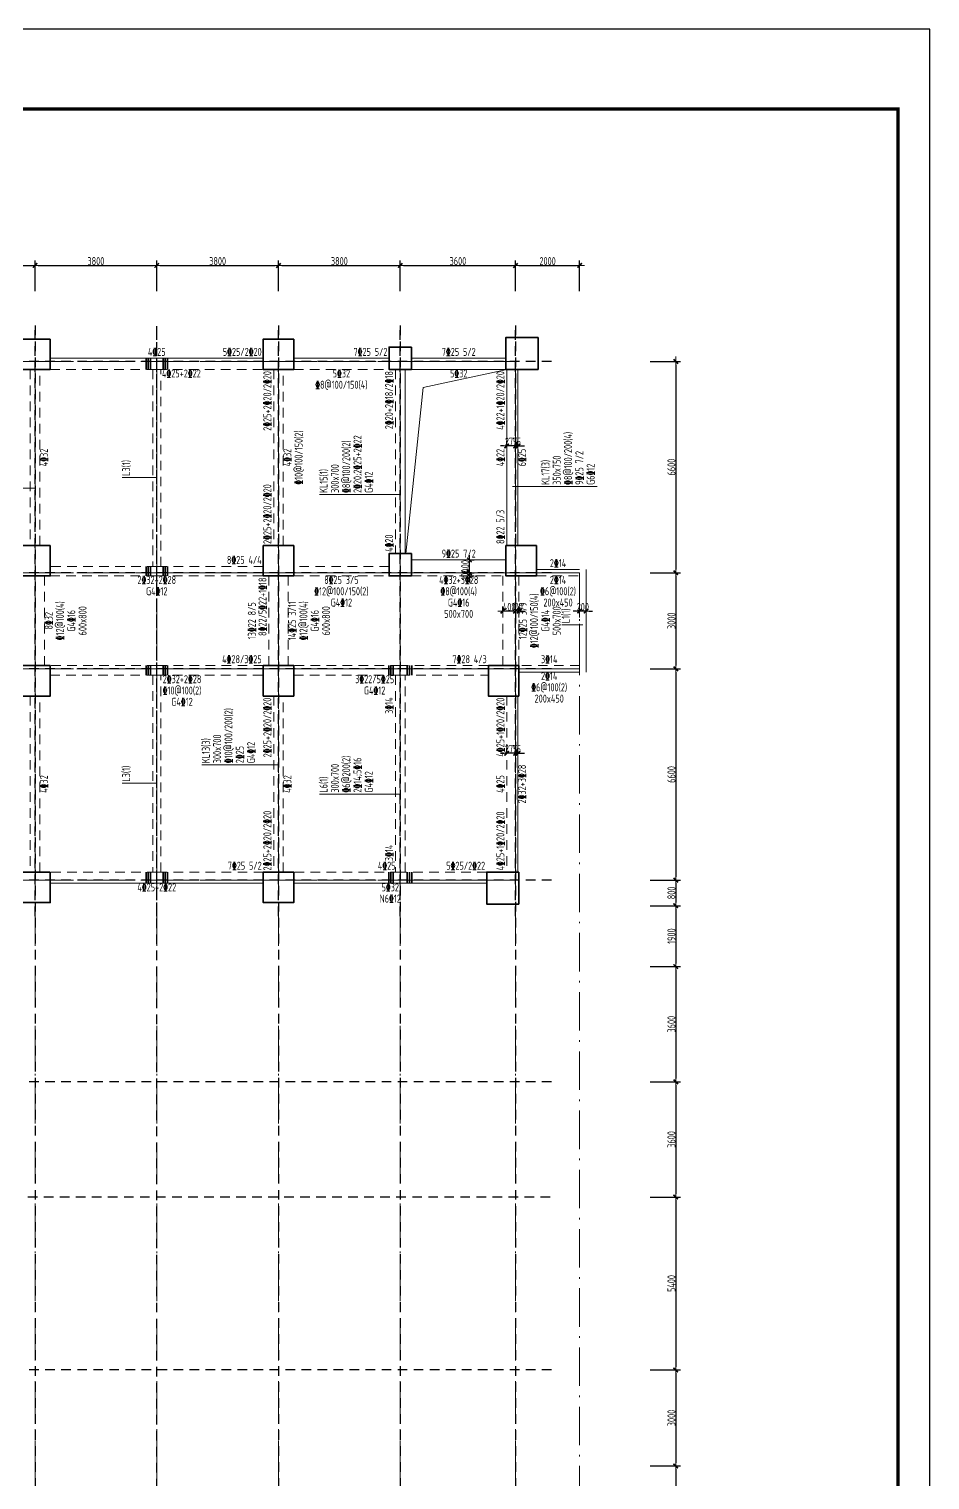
# Model space of a CAD drawing. Header units: millimetres. Extents: x 539196 to 807275, y 431843 to 1156631.
# Drawn here: x 701168 to 729290, y 975222 to 1020543 of the extents above; entities that cross this region are included whole.
import ezdxf
from ezdxf.enums import TextEntityAlignment as Align

# ---------------------------------------------------------------- set-up
doc = ezdxf.new("R2010")
doc.units = ezdxf.units.MM
doc.header["$MEASUREMENT"] = 0
for name, pattern in [('DOTE', [2.42, 2, -0.2, 0.02, -0.2]), ('点划线', [1850, 1200, -300, 50, -300]), ('虚线', [500, 300, -200])]:
    doc.linetypes.add(name, pattern=pattern)
doc.layers.add('DOTE', color=1, linetype='DOTE')
doc.layers.add('PUB_TITLE', color=4, linetype='Continuous')
for name, color, linetype, lineweight in [('尺寸标注-梁', 3, 'Continuous', 18), ('板洞边线', 253, 'Continuous', 18), ('梁原位标注', 7, 'Continuous', 18), ('梁名称编号', 2, 'Continuous', 18), ('梁标注引线', 2, 'Continuous', 18), ('梁附加箍筋', 1, 'Continuous', 35), ('梁集中标注', 2, 'Continuous', 18), ('砼柱', 2, 'Continuous', 35), ('砼梁', 4, 'Continuous', 18), ('轴线', 9, '点划线', 18), ('轴线标注', 3, 'Continuous', 18)]:
    doc.layers.add(name, color=color, linetype=linetype, lineweight=lineweight)
doc.styles.add('样式 1_yjk_yjk_yjk_yjk_yjk_yjk_yjk_yjk_yjk_yjk_yjk', font='yjkeng.shx', dxfattribs={"width": 0.7, "bigfont": 'yjkchn.shx'})
doc.dimstyles.new('盈建科结构_yjk_yjk_yjk_yjk_yjk_yjk_yjk_yjk_yjk_yjk_yjk', dxfattribs={"dimscale": 100, "dimtxt": 2.5, "dimasz": 1, "dimexe": 1.5, "dimexo": 0.625, "dimgap": 0.1, "dimtad": 1, "dimdec": 0, "dimrnd": 1, "dimzin": 0, "dimdsep": 46, "dimtxsty": '样式 1_yjk_yjk_yjk_yjk_yjk_yjk_yjk_yjk_yjk_yjk_yjk', "dimblk": '_yjkbk', "dimblk1": 'ARCHTICK', "dimblk2": 'ARCHTICK', "dimcen": 0.09, "dimadec": 0, "dimazin": 0, "dimtfac": 1, "dimtdec": 4, "dimtix": 1, "dimtmove": 2, "dimatfit": 3, "dimfxl": 0, "dimtolj": 1, "dimtzin": 0, "dimarcsym": 0})

# ---------------------------------------------------------------- blocks, each defined once
blk = doc.blocks.new('_yjkbk')
blk.add_line((-1, 0), (1.5, 0))
blk.add_lwpolyline([(-0.7, -0.7, 0.5, 0.5, 0), (0.7, 0.7, 0.5, 0.5, 0)], format="xyseb")
blk = doc.blocks.new('*D476')
at = {"layer": 'Defpoints', "color": 0}
for p in [(716355, 997920), (716355, 997919), (716430, 997919)]:
    blk.add_point(p, dxfattribs=at)
at = {"layer": '尺寸标注-梁', "color": 0, "lineweight": -2}
for p, q in [((716355, 997919), (716355, 998070)), ((716430, 997919), (716430, 998070)), ((716255, 997920), (716155, 997920)), ((716430, 997920), (716355, 997920)), ((716530, 997920), (716630, 997920))]:
    blk.add_line(p, q, dxfattribs=at)
at = {"layer": '尺寸标注-梁', "color": 0, "lineweight": -2, "xscale": 100, "yscale": 100, "zscale": 100}
blk.add_blockref('_yjkbk', (716355, 997920), dxfattribs=at)
at = {"layer": '尺寸标注-梁', "color": 0, "lineweight": -2, "xscale": 100, "yscale": 100, "zscale": 100, "rotation": 180}
blk.add_blockref('_yjkbk', (716430, 997920), dxfattribs=at)
at = {"layer": '尺寸标注-梁', "color": 0, "insert": (716393, 998055), "char_height": 250, "attachment_point": 5, "style": '样式 1_yjk_yjk_yjk_yjk_yjk_yjk_yjk_yjk_yjk_yjk_yjk'}
blk.add_mtext('\\A1;75', dxfattribs=at)
blk = doc.blocks.new('_ARCHTICK')
at = {"color": 0, "linetype": 'ByBlock', "const_width": 0.15}
blk.add_lwpolyline([(-0.5, -0.5), (0.5, 0.5)], dxfattribs=at)
blk = doc.blocks.new('*D477')
at = {"layer": 'Defpoints', "color": 0}
for p in [(716080, 997920), (716080, 997919), (716355, 997919)]:
    blk.add_point(p, dxfattribs=at)
at = {"layer": '尺寸标注-梁', "color": 0, "lineweight": -2}
for p, q in [((716080, 997919), (716080, 998070)), ((716355, 997919), (716355, 998070)), ((715980, 997920), (715880, 997920)), ((716355, 997920), (716080, 997920)), ((716455, 997920), (716555, 997920))]:
    blk.add_line(p, q, dxfattribs=at)
at = {"layer": '尺寸标注-梁', "color": 0, "lineweight": -2, "xscale": 100, "yscale": 100, "zscale": 100}
blk.add_blockref('_yjkbk', (716080, 997920), dxfattribs=at)
at = {"layer": '尺寸标注-梁', "color": 0, "lineweight": -2, "xscale": 100, "yscale": 100, "zscale": 100, "rotation": 180}
blk.add_blockref('_yjkbk', (716355, 997920), dxfattribs=at)
at = {"layer": '尺寸标注-梁', "color": 0, "insert": (716218, 998055), "char_height": 250, "attachment_point": 5, "style": '样式 1_yjk_yjk_yjk_yjk_yjk_yjk_yjk_yjk_yjk_yjk_yjk'}
blk.add_mtext('\\A1;275', dxfattribs=at)
blk = doc.blocks.new('*D478')
at = {"layer": 'Defpoints', "color": 0}
for p in [(716355, 1002360), (716355, 1002359), (716455, 1002359)]:
    blk.add_point(p, dxfattribs=at)
at = {"layer": '尺寸标注-梁', "color": 0, "lineweight": -2}
for p, q in [((716355, 1002359), (716355, 1002510)), ((716455, 1002359), (716455, 1002510)), ((716255, 1002360), (716155, 1002360)), ((716455, 1002360), (716355, 1002360)), ((716555, 1002360), (716655, 1002360))]:
    blk.add_line(p, q, dxfattribs=at)
at = {"layer": '尺寸标注-梁', "color": 0, "lineweight": -2, "xscale": 100, "yscale": 100, "zscale": 100}
blk.add_blockref('_yjkbk', (716355, 1002360), dxfattribs=at)
at = {"layer": '尺寸标注-梁', "color": 0, "lineweight": -2, "xscale": 100, "yscale": 100, "zscale": 100, "rotation": 180}
blk.add_blockref('_yjkbk', (716455, 1002360), dxfattribs=at)
at = {"layer": '尺寸标注-梁', "color": 0, "insert": (716405, 1002495), "char_height": 250, "attachment_point": 5, "style": '样式 1_yjk_yjk_yjk_yjk_yjk_yjk_yjk_yjk_yjk_yjk_yjk'}
blk.add_mtext('\\A1;100', dxfattribs=at)
blk = doc.blocks.new('*D479')
at = {"layer": 'Defpoints', "color": 0}
for p in [(715955, 1002360), (715955, 1002359), (716355, 1002359)]:
    blk.add_point(p, dxfattribs=at)
at = {"layer": '尺寸标注-梁', "color": 0, "lineweight": -2}
for p, q in [((715955, 1002359), (715955, 1002510)), ((716355, 1002359), (716355, 1002510)), ((716255, 1002360), (716055, 1002360))]:
    blk.add_line(p, q, dxfattribs=at)
at = {"layer": '尺寸标注-梁', "color": 0, "lineweight": -2, "xscale": 100, "yscale": 100, "zscale": 100, "rotation": 180}
blk.add_blockref('_yjkbk', (715955, 1002360), dxfattribs=at)
at = {"layer": '尺寸标注-梁', "color": 0, "lineweight": -2, "xscale": 100, "yscale": 100, "zscale": 100}
blk.add_blockref('_yjkbk', (716355, 1002360), dxfattribs=at)
at = {"layer": '尺寸标注-梁', "color": 0, "insert": (716155, 1002495), "char_height": 250, "attachment_point": 5, "style": '样式 1_yjk_yjk_yjk_yjk_yjk_yjk_yjk_yjk_yjk_yjk_yjk'}
blk.add_mtext('\\A1;400', dxfattribs=at)
blk = doc.blocks.new('*D480')
at = {"layer": 'Defpoints', "color": 0}
for p in [(716355, 1007520), (716355, 1007519), (716430, 1007519)]:
    blk.add_point(p, dxfattribs=at)
at = {"layer": '尺寸标注-梁', "color": 0, "lineweight": -2}
for p, q in [((716255, 1007520), (716155, 1007520)), ((716355, 1007519), (716355, 1007670)), ((716430, 1007520), (716355, 1007520)), ((716430, 1007519), (716430, 1007670)), ((716530, 1007520), (716630, 1007520))]:
    blk.add_line(p, q, dxfattribs=at)
at = {"layer": '尺寸标注-梁', "color": 0, "lineweight": -2, "xscale": 100, "yscale": 100, "zscale": 100}
blk.add_blockref('_yjkbk', (716355, 1007520), dxfattribs=at)
at = {"layer": '尺寸标注-梁', "color": 0, "lineweight": -2, "xscale": 100, "yscale": 100, "zscale": 100, "rotation": 180}
blk.add_blockref('_yjkbk', (716430, 1007520), dxfattribs=at)
at = {"layer": '尺寸标注-梁', "color": 0, "insert": (716393, 1007655), "char_height": 250, "attachment_point": 5, "style": '样式 1_yjk_yjk_yjk_yjk_yjk_yjk_yjk_yjk_yjk_yjk_yjk'}
blk.add_mtext('\\A1;75', dxfattribs=at)
blk = doc.blocks.new('*D481')
at = {"layer": 'Defpoints', "color": 0}
for p in [(716080, 1007520), (716080, 1007519), (716355, 1007519)]:
    blk.add_point(p, dxfattribs=at)
at = {"layer": '尺寸标注-梁', "color": 0, "lineweight": -2}
for p, q in [((715980, 1007520), (715880, 1007520)), ((716080, 1007519), (716080, 1007670)), ((716355, 1007520), (716080, 1007520)), ((716355, 1007519), (716355, 1007670)), ((716455, 1007520), (716555, 1007520))]:
    blk.add_line(p, q, dxfattribs=at)
at = {"layer": '尺寸标注-梁', "color": 0, "lineweight": -2, "xscale": 100, "yscale": 100, "zscale": 100}
blk.add_blockref('_yjkbk', (716080, 1007520), dxfattribs=at)
at = {"layer": '尺寸标注-梁', "color": 0, "lineweight": -2, "xscale": 100, "yscale": 100, "zscale": 100, "rotation": 180}
blk.add_blockref('_yjkbk', (716355, 1007520), dxfattribs=at)
at = {"layer": '尺寸标注-梁', "color": 0, "insert": (716218, 1007655), "char_height": 250, "attachment_point": 5, "style": '样式 1_yjk_yjk_yjk_yjk_yjk_yjk_yjk_yjk_yjk_yjk_yjk'}
blk.add_mtext('\\A1;275', dxfattribs=at)
blk = doc.blocks.new('*D482')
at = {"layer": 'Defpoints', "color": 0}
for p in [(714915, 1003559), (714915, 1003459), (714916, 1003559)]:
    blk.add_point(p, dxfattribs=at)
at = {"layer": '尺寸标注-梁', "color": 0, "lineweight": -2}
for p, q in [((714915, 1003559), (715066, 1003559)), ((714915, 1003459), (715066, 1003459)), ((714916, 1003659), (714916, 1003759)), ((714916, 1003459), (714916, 1003559)), ((714916, 1003359), (714916, 1003259))]:
    blk.add_line(p, q, dxfattribs=at)
at = {"layer": '尺寸标注-梁', "color": 0, "lineweight": -2, "xscale": 100, "yscale": 100, "zscale": 100}
for p, rotation in [((714916, 1003559), 270), ((714916, 1003459), 90)]:
    blk.add_blockref('_yjkbk', p, dxfattribs=dict(at, rotation=rotation))
at = {"layer": '尺寸标注-梁', "color": 0, "insert": (714781, 1003509), "char_height": 250, "attachment_point": 5, "rotation": 90, "style": '样式 1_yjk_yjk_yjk_yjk_yjk_yjk_yjk_yjk_yjk_yjk_yjk'}
blk.add_mtext('\\A1;100', dxfattribs=at)
blk = doc.blocks.new('*D483')
at = {"layer": 'Defpoints', "color": 0}
for p in [(714915, 1003959), (714916, 1003959), (714915, 1003559)]:
    blk.add_point(p, dxfattribs=at)
at = {"layer": '尺寸标注-梁', "color": 0, "lineweight": -2}
for p, q in [((714915, 1003959), (715066, 1003959)), ((714916, 1003659), (714916, 1003859)), ((714915, 1003559), (715066, 1003559))]:
    blk.add_line(p, q, dxfattribs=at)
at = {"layer": '尺寸标注-梁', "color": 0, "lineweight": -2, "xscale": 100, "yscale": 100, "zscale": 100}
for p, rotation in [((714916, 1003959), 90), ((714916, 1003559), 270)]:
    blk.add_blockref('_yjkbk', p, dxfattribs=dict(at, rotation=rotation))
at = {"layer": '尺寸标注-梁', "color": 0, "insert": (714781, 1003759), "char_height": 250, "attachment_point": 5, "rotation": 90, "style": '样式 1_yjk_yjk_yjk_yjk_yjk_yjk_yjk_yjk_yjk_yjk_yjk'}
blk.add_mtext('\\A1;400', dxfattribs=at)
blk = doc.blocks.new('*D493')
at = {"layer": 'Defpoints', "color": 0}
for p in [(718355, 1002360), (718355, 1002359), (718555, 1002359)]:
    blk.add_point(p, dxfattribs=at)
at = {"layer": '尺寸标注-梁', "color": 0, "lineweight": -2}
for p, q in [((718355, 1002359), (718355, 1002510)), ((718555, 1002359), (718555, 1002510)), ((718255, 1002360), (718155, 1002360)), ((718555, 1002360), (718355, 1002360)), ((718655, 1002360), (718755, 1002360))]:
    blk.add_line(p, q, dxfattribs=at)
at = {"layer": '尺寸标注-梁', "color": 0, "lineweight": -2, "xscale": 100, "yscale": 100, "zscale": 100}
blk.add_blockref('_yjkbk', (718355, 1002360), dxfattribs=at)
at = {"layer": '尺寸标注-梁', "color": 0, "lineweight": -2, "xscale": 100, "yscale": 100, "zscale": 100, "rotation": 180}
blk.add_blockref('_yjkbk', (718555, 1002360), dxfattribs=at)
at = {"layer": '尺寸标注-梁', "color": 0, "insert": (718455, 1002495), "char_height": 250, "attachment_point": 5, "style": '样式 1_yjk_yjk_yjk_yjk_yjk_yjk_yjk_yjk_yjk_yjk_yjk'}
blk.add_mtext('\\A1;200', dxfattribs=at)
blk = doc.blocks.new('*D513')
at = {"layer": 'Defpoints', "color": 0}
for p in [(701355, 1013159), (697555, 1010159), (701355, 1010159)]:
    blk.add_point(p, dxfattribs=at)
at = {"layer": '轴线标注', "color": 0, "lineweight": -2}
for p, q in [((697555, 1012359), (697555, 1013309)), ((697655, 1013159), (701255, 1013159)), ((701355, 1012359), (701355, 1013309))]:
    blk.add_line(p, q, dxfattribs=at)
at = {"layer": '轴线标注', "color": 0, "lineweight": -2, "xscale": 100, "yscale": 100, "zscale": 100, "rotation": 180}
blk.add_blockref('_yjkbk', (697555, 1013159), dxfattribs=at)
at = {"layer": '轴线标注', "color": 0, "lineweight": -2, "xscale": 100, "yscale": 100, "zscale": 100}
blk.add_blockref('_yjkbk', (701355, 1013159), dxfattribs=at)
at = {"layer": '轴线标注', "color": 0, "insert": (699455, 1013294), "char_height": 250, "attachment_point": 5, "style": '样式 1_yjk_yjk_yjk_yjk_yjk_yjk_yjk_yjk_yjk_yjk_yjk'}
blk.add_mtext('\\A1;3800', dxfattribs=at)
blk = doc.blocks.new('*D515')
at = {"layer": 'Defpoints', "color": 0}
for p in [(705155, 1013159), (701355, 1010159), (705155, 1010159)]:
    blk.add_point(p, dxfattribs=at)
at = {"layer": '轴线标注', "color": 0, "lineweight": -2}
for p, q in [((701355, 1012359), (701355, 1013309)), ((701455, 1013159), (705055, 1013159)), ((705155, 1012359), (705155, 1013309))]:
    blk.add_line(p, q, dxfattribs=at)
at = {"layer": '轴线标注', "color": 0, "lineweight": -2, "xscale": 100, "yscale": 100, "zscale": 100, "rotation": 180}
blk.add_blockref('_yjkbk', (701355, 1013159), dxfattribs=at)
at = {"layer": '轴线标注', "color": 0, "lineweight": -2, "xscale": 100, "yscale": 100, "zscale": 100}
blk.add_blockref('_yjkbk', (705155, 1013159), dxfattribs=at)
at = {"layer": '轴线标注', "color": 0, "insert": (703255, 1013294), "char_height": 250, "attachment_point": 5, "style": '样式 1_yjk_yjk_yjk_yjk_yjk_yjk_yjk_yjk_yjk_yjk_yjk'}
blk.add_mtext('\\A1;3800', dxfattribs=at)
blk = doc.blocks.new('*D517')
at = {"layer": 'Defpoints', "color": 0}
for p in [(708955, 1013159), (705155, 1010159), (708955, 1010159)]:
    blk.add_point(p, dxfattribs=at)
at = {"layer": '轴线标注', "color": 0, "lineweight": -2}
for p, q in [((705155, 1012359), (705155, 1013309)), ((705255, 1013159), (708855, 1013159)), ((708955, 1012359), (708955, 1013309))]:
    blk.add_line(p, q, dxfattribs=at)
at = {"layer": '轴线标注', "color": 0, "lineweight": -2, "xscale": 100, "yscale": 100, "zscale": 100, "rotation": 180}
blk.add_blockref('_yjkbk', (705155, 1013159), dxfattribs=at)
at = {"layer": '轴线标注', "color": 0, "lineweight": -2, "xscale": 100, "yscale": 100, "zscale": 100}
blk.add_blockref('_yjkbk', (708955, 1013159), dxfattribs=at)
at = {"layer": '轴线标注', "color": 0, "insert": (707055, 1013294), "char_height": 250, "attachment_point": 5, "style": '样式 1_yjk_yjk_yjk_yjk_yjk_yjk_yjk_yjk_yjk_yjk_yjk'}
blk.add_mtext('\\A1;3800', dxfattribs=at)
blk = doc.blocks.new('*D519')
at = {"layer": 'Defpoints', "color": 0}
for p in [(712755, 1013159), (708955, 1010159), (712755, 1010159)]:
    blk.add_point(p, dxfattribs=at)
at = {"layer": '轴线标注', "color": 0, "lineweight": -2}
for p, q in [((708955, 1012359), (708955, 1013309)), ((709055, 1013159), (712655, 1013159)), ((712755, 1012359), (712755, 1013309))]:
    blk.add_line(p, q, dxfattribs=at)
at = {"layer": '轴线标注', "color": 0, "lineweight": -2, "xscale": 100, "yscale": 100, "zscale": 100, "rotation": 180}
blk.add_blockref('_yjkbk', (708955, 1013159), dxfattribs=at)
at = {"layer": '轴线标注', "color": 0, "lineweight": -2, "xscale": 100, "yscale": 100, "zscale": 100}
blk.add_blockref('_yjkbk', (712755, 1013159), dxfattribs=at)
at = {"layer": '轴线标注', "color": 0, "insert": (710855, 1013294), "char_height": 250, "attachment_point": 5, "style": '样式 1_yjk_yjk_yjk_yjk_yjk_yjk_yjk_yjk_yjk_yjk_yjk'}
blk.add_mtext('\\A1;3800', dxfattribs=at)
blk = doc.blocks.new('*D521')
at = {"layer": 'Defpoints', "color": 0}
for p in [(716355, 1013159), (712755, 1010159), (716355, 1010159)]:
    blk.add_point(p, dxfattribs=at)
at = {"layer": '轴线标注', "color": 0, "lineweight": -2}
for p, q in [((712755, 1012359), (712755, 1013309)), ((712855, 1013159), (716255, 1013159)), ((716355, 1012359), (716355, 1013309))]:
    blk.add_line(p, q, dxfattribs=at)
at = {"layer": '轴线标注', "color": 0, "lineweight": -2, "xscale": 100, "yscale": 100, "zscale": 100, "rotation": 180}
blk.add_blockref('_yjkbk', (712755, 1013159), dxfattribs=at)
at = {"layer": '轴线标注', "color": 0, "lineweight": -2, "xscale": 100, "yscale": 100, "zscale": 100}
blk.add_blockref('_yjkbk', (716355, 1013159), dxfattribs=at)
at = {"layer": '轴线标注', "color": 0, "insert": (714555, 1013294), "char_height": 250, "attachment_point": 5, "style": '样式 1_yjk_yjk_yjk_yjk_yjk_yjk_yjk_yjk_yjk_yjk_yjk'}
blk.add_mtext('\\A1;3600', dxfattribs=at)
blk = doc.blocks.new('*D523')
at = {"layer": 'Defpoints', "color": 0}
for p in [(718355, 1013159), (716355, 1010159), (718355, 1010159)]:
    blk.add_point(p, dxfattribs=at)
at = {"layer": '轴线标注', "color": 0, "lineweight": -2}
for p, q in [((716355, 1012359), (716355, 1013309)), ((716455, 1013159), (718255, 1013159)), ((718355, 1012359), (718355, 1013309))]:
    blk.add_line(p, q, dxfattribs=at)
at = {"layer": '轴线标注', "color": 0, "lineweight": -2, "xscale": 100, "yscale": 100, "zscale": 100, "rotation": 180}
blk.add_blockref('_yjkbk', (716355, 1013159), dxfattribs=at)
at = {"layer": '轴线标注', "color": 0, "lineweight": -2, "xscale": 100, "yscale": 100, "zscale": 100}
blk.add_blockref('_yjkbk', (718355, 1013159), dxfattribs=at)
at = {"layer": '轴线标注', "color": 0, "insert": (717355, 1013294), "char_height": 250, "attachment_point": 5, "style": '样式 1_yjk_yjk_yjk_yjk_yjk_yjk_yjk_yjk_yjk_yjk_yjk'}
blk.add_mtext('\\A1;2000', dxfattribs=at)
blk = doc.blocks.new('*D525')
at = {"layer": 'Defpoints', "color": 0}
for p in [(718355, 1010159), (718355, 1003559), (721355, 1003559)]:
    blk.add_point(p, dxfattribs=at)
at = {"layer": '轴线标注', "color": 0, "lineweight": -2}
for p, q in [((720555, 1010159), (721505, 1010159)), ((721355, 1010059), (721355, 1003659)), ((720555, 1003559), (721505, 1003559))]:
    blk.add_line(p, q, dxfattribs=at)
at = {"layer": '轴线标注', "color": 0, "lineweight": -2, "xscale": 100, "yscale": 100, "zscale": 100}
for p, rotation in [((721355, 1010159), 90), ((721355, 1003559), 270)]:
    blk.add_blockref('_yjkbk', p, dxfattribs=dict(at, rotation=rotation))
at = {"layer": '轴线标注', "color": 0, "insert": (721220, 1006859), "char_height": 250, "attachment_point": 5, "rotation": 90, "style": '样式 1_yjk_yjk_yjk_yjk_yjk_yjk_yjk_yjk_yjk_yjk_yjk'}
blk.add_mtext('\\A1;6600', dxfattribs=at)
blk = doc.blocks.new('*D527')
at = {"layer": 'Defpoints', "color": 0}
for p in [(718355, 1003559), (718355, 1000559), (721355, 1000559)]:
    blk.add_point(p, dxfattribs=at)
at = {"layer": '轴线标注', "color": 0, "lineweight": -2}
for p, q in [((720555, 1003559), (721505, 1003559)), ((721355, 1003459), (721355, 1000659)), ((720555, 1000559), (721505, 1000559))]:
    blk.add_line(p, q, dxfattribs=at)
at = {"layer": '轴线标注', "color": 0, "lineweight": -2, "xscale": 100, "yscale": 100, "zscale": 100}
for p, rotation in [((721355, 1003559), 90), ((721355, 1000559), 270)]:
    blk.add_blockref('_yjkbk', p, dxfattribs=dict(at, rotation=rotation))
at = {"layer": '轴线标注', "color": 0, "insert": (721220, 1002059), "char_height": 250, "attachment_point": 5, "rotation": 90, "style": '样式 1_yjk_yjk_yjk_yjk_yjk_yjk_yjk_yjk_yjk_yjk_yjk'}
blk.add_mtext('\\A1;3000', dxfattribs=at)
blk = doc.blocks.new('*D529')
at = {"layer": 'Defpoints', "color": 0}
for p in [(718355, 1000559), (718355, 993959), (721355, 993959)]:
    blk.add_point(p, dxfattribs=at)
at = {"layer": '轴线标注', "color": 0, "lineweight": -2}
for p, q in [((720555, 1000559), (721505, 1000559)), ((721355, 1000459), (721355, 994059)), ((720555, 993959), (721505, 993959))]:
    blk.add_line(p, q, dxfattribs=at)
at = {"layer": '轴线标注', "color": 0, "lineweight": -2, "xscale": 100, "yscale": 100, "zscale": 100}
for p, rotation in [((721355, 1000559), 90), ((721355, 993959), 270)]:
    blk.add_blockref('_yjkbk', p, dxfattribs=dict(at, rotation=rotation))
at = {"layer": '轴线标注', "color": 0, "insert": (721220, 997259), "char_height": 250, "attachment_point": 5, "rotation": 90, "style": '样式 1_yjk_yjk_yjk_yjk_yjk_yjk_yjk_yjk_yjk_yjk_yjk'}
blk.add_mtext('\\A1;6600', dxfattribs=at)
blk = doc.blocks.new('*D531')
at = {"layer": 'Defpoints', "color": 0}
for p in [(718355, 993959), (718355, 993159), (721355, 993159)]:
    blk.add_point(p, dxfattribs=at)
at = {"layer": '轴线标注', "color": 0, "lineweight": -2}
for p, q in [((720555, 993959), (721505, 993959)), ((721355, 993859), (721355, 993259)), ((720555, 993159), (721505, 993159))]:
    blk.add_line(p, q, dxfattribs=at)
at = {"layer": '轴线标注', "color": 0, "lineweight": -2, "xscale": 100, "yscale": 100, "zscale": 100}
for p, rotation in [((721355, 993959), 90), ((721355, 993159), 270)]:
    blk.add_blockref('_yjkbk', p, dxfattribs=dict(at, rotation=rotation))
at = {"layer": '轴线标注', "color": 0, "insert": (721220, 993559), "char_height": 250, "attachment_point": 5, "rotation": 90, "style": '样式 1_yjk_yjk_yjk_yjk_yjk_yjk_yjk_yjk_yjk_yjk_yjk'}
blk.add_mtext('\\A1;800', dxfattribs=at)
blk = doc.blocks.new('*D533')
at = {"layer": 'Defpoints', "color": 0}
for p in [(718355, 993159), (718355, 991259), (721355, 991259)]:
    blk.add_point(p, dxfattribs=at)
at = {"layer": '轴线标注', "color": 0, "lineweight": -2}
for p, q in [((720555, 993159), (721505, 993159)), ((721355, 993059), (721355, 991359)), ((720555, 991259), (721505, 991259))]:
    blk.add_line(p, q, dxfattribs=at)
at = {"layer": '轴线标注', "color": 0, "lineweight": -2, "xscale": 100, "yscale": 100, "zscale": 100}
for p, rotation in [((721355, 993159), 90), ((721355, 991259), 270)]:
    blk.add_blockref('_yjkbk', p, dxfattribs=dict(at, rotation=rotation))
at = {"layer": '轴线标注', "color": 0, "insert": (721220, 992209), "char_height": 250, "attachment_point": 5, "rotation": 90, "style": '样式 1_yjk_yjk_yjk_yjk_yjk_yjk_yjk_yjk_yjk_yjk_yjk'}
blk.add_mtext('\\A1;1900', dxfattribs=at)
blk = doc.blocks.new('*D535')
at = {"layer": 'Defpoints', "color": 0}
for p in [(718355, 991259), (718355, 987659), (721355, 987659)]:
    blk.add_point(p, dxfattribs=at)
at = {"layer": '轴线标注', "color": 0, "lineweight": -2}
for p, q in [((720555, 991259), (721505, 991259)), ((721355, 991159), (721355, 987759)), ((720555, 987659), (721505, 987659))]:
    blk.add_line(p, q, dxfattribs=at)
at = {"layer": '轴线标注', "color": 0, "lineweight": -2, "xscale": 100, "yscale": 100, "zscale": 100}
for p, rotation in [((721355, 991259), 90), ((721355, 987659), 270)]:
    blk.add_blockref('_yjkbk', p, dxfattribs=dict(at, rotation=rotation))
at = {"layer": '轴线标注', "color": 0, "insert": (721220, 989459), "char_height": 250, "attachment_point": 5, "rotation": 90, "style": '样式 1_yjk_yjk_yjk_yjk_yjk_yjk_yjk_yjk_yjk_yjk_yjk'}
blk.add_mtext('\\A1;3600', dxfattribs=at)
blk = doc.blocks.new('*D537')
at = {"layer": 'Defpoints', "color": 0}
for p in [(718355, 987659), (718355, 984059), (721355, 984059)]:
    blk.add_point(p, dxfattribs=at)
at = {"layer": '轴线标注', "color": 0, "lineweight": -2}
for p, q in [((720555, 987659), (721505, 987659)), ((721355, 987559), (721355, 984159)), ((720555, 984059), (721505, 984059))]:
    blk.add_line(p, q, dxfattribs=at)
at = {"layer": '轴线标注', "color": 0, "lineweight": -2, "xscale": 100, "yscale": 100, "zscale": 100}
for p, rotation in [((721355, 987659), 90), ((721355, 984059), 270)]:
    blk.add_blockref('_yjkbk', p, dxfattribs=dict(at, rotation=rotation))
at = {"layer": '轴线标注', "color": 0, "insert": (721220, 985859), "char_height": 250, "attachment_point": 5, "rotation": 90, "style": '样式 1_yjk_yjk_yjk_yjk_yjk_yjk_yjk_yjk_yjk_yjk_yjk'}
blk.add_mtext('\\A1;3600', dxfattribs=at)
blk = doc.blocks.new('*D539')
at = {"layer": 'Defpoints', "color": 0}
for p in [(718355, 984059), (718355, 978659), (721355, 978659)]:
    blk.add_point(p, dxfattribs=at)
at = {"layer": '轴线标注', "color": 0, "lineweight": -2}
for p, q in [((720555, 984059), (721505, 984059)), ((721355, 983959), (721355, 978759)), ((720555, 978659), (721505, 978659))]:
    blk.add_line(p, q, dxfattribs=at)
at = {"layer": '轴线标注', "color": 0, "lineweight": -2, "xscale": 100, "yscale": 100, "zscale": 100}
for p, rotation in [((721355, 984059), 90), ((721355, 978659), 270)]:
    blk.add_blockref('_yjkbk', p, dxfattribs=dict(at, rotation=rotation))
at = {"layer": '轴线标注', "color": 0, "insert": (721220, 981359), "char_height": 250, "attachment_point": 5, "rotation": 90, "style": '样式 1_yjk_yjk_yjk_yjk_yjk_yjk_yjk_yjk_yjk_yjk_yjk'}
blk.add_mtext('\\A1;5400', dxfattribs=at)
blk = doc.blocks.new('*D541')
at = {"layer": 'Defpoints', "color": 0}
for p in [(718355, 978659), (718355, 975659), (721355, 975659)]:
    blk.add_point(p, dxfattribs=at)
at = {"layer": '轴线标注', "color": 0, "lineweight": -2}
for p, q in [((720555, 978659), (721505, 978659)), ((721355, 978559), (721355, 975759)), ((720555, 975659), (721505, 975659))]:
    blk.add_line(p, q, dxfattribs=at)
at = {"layer": '轴线标注', "color": 0, "lineweight": -2, "xscale": 100, "yscale": 100, "zscale": 100}
for p, rotation in [((721355, 978659), 90), ((721355, 975659), 270)]:
    blk.add_blockref('_yjkbk', p, dxfattribs=dict(at, rotation=rotation))
at = {"layer": '轴线标注', "color": 0, "insert": (721220, 977159), "char_height": 250, "attachment_point": 5, "rotation": 90, "style": '样式 1_yjk_yjk_yjk_yjk_yjk_yjk_yjk_yjk_yjk_yjk_yjk'}
blk.add_mtext('\\A1;3000', dxfattribs=at)
blk = doc.blocks.new('*D543')
at = {"layer": 'Defpoints', "color": 0}
for p in [(718355, 975659), (718355, 973759), (721355, 973759)]:
    blk.add_point(p, dxfattribs=at)
at = {"layer": '轴线标注', "color": 0, "lineweight": -2}
for p, q in [((720555, 975659), (721505, 975659)), ((721355, 975559), (721355, 973859)), ((720555, 973759), (721505, 973759))]:
    blk.add_line(p, q, dxfattribs=at)
at = {"layer": '轴线标注', "color": 0, "lineweight": -2, "xscale": 100, "yscale": 100, "zscale": 100}
for p, rotation in [((721355, 975659), 90), ((721355, 973759), 270)]:
    blk.add_blockref('_yjkbk', p, dxfattribs=dict(at, rotation=rotation))
at = {"layer": '轴线标注', "color": 0, "insert": (721220, 974709), "char_height": 250, "attachment_point": 5, "rotation": 90, "style": '样式 1_yjk_yjk_yjk_yjk_yjk_yjk_yjk_yjk_yjk_yjk_yjk'}
blk.add_mtext('\\A1;1900', dxfattribs=at)
blk = doc.blocks.new('jzzw')
at = {"layer": 'DOTE', "color": 1, "linetype": '虚线'}
for p, q in [((936386, 872027), (936386, 890469)), ((936386, 890469), (936386, 834829)), ((940186, 852149), (940186, 890469)), ((940186, 872027), (940186, 890469)), ((943986, 872027), (943986, 890469)), ((943986, 890469), (943986, 834829)), ((947786, 872027), (947786, 890469)), ((947786, 890469), (947786, 834829)), ((951386, 872027), (951386, 890469)), ((951386, 890469), (951386, 834829)), ((952506, 889349), (912186, 889349)), ((952506, 889349), (912186, 889349)), ((952506, 889349), (912186, 889349)), ((952506, 889349), (912186, 889349)), ((952506, 882749), (911886, 882749)), ((952506, 879749), (911886, 879749)), ((952506, 873149), (912186, 873149)), ((952506, 866849), (912186, 866849)), ((952463, 863249), (912186, 863249)), ((952506, 857849), (912186, 857849))]:
    blk.add_line(p, q, dxfattribs=at)

msp = doc.modelspace()

# ---------------------------------------------------------------- linework, layer by layer
at = {"layer": 'PUB_TITLE'}
msp.add_lwpolyline([(669890.4, 936443), (729290.4, 936443), (729290.4, 1020543), (669890.4, 1020543)], close=True, dxfattribs=at)
at = {"layer": 'PUB_TITLE', "const_width": 100}
msp.add_lwpolyline([(670890.4, 937443), (728290.4, 937443), (728290.4, 1018043), (670890.4, 1018043)], close=True, dxfattribs=at)
at = {"layer": '板洞边线'}
for p, q in [((716080.4, 1009909.2), (713466.7, 1009348)), ((713466.7, 1009348), (712926.3, 1004159.2)), ((712926.3, 1004159.2), (712905.4, 1004159.2))]:
    msp.add_line(p, q, dxfattribs=at)
at = {"layer": '梁标注引线'}
for p, q in [((701355.4, 1006200.6), (698836.9, 1006200.6)), ((705155.4, 1006535.2), (704072.9, 1006535.2)), ((716255.4, 1006254.4), (718898.9, 1006254.4)), ((712755.4, 1006001.5), (710236.9, 1006001.5)), ((718455.4, 1001934.2), (717797.9, 1001934.2)), ((708955.4, 997559.2), (706561.9, 997559.2)), ((705155.4, 996985.2), (704072.9, 996985.2)), ((712755.4, 996641.9), (710236.9, 996641.9))]:
    msp.add_line(p, q, dxfattribs=at)
at = {"layer": '梁附加箍筋'}
for p, q in [((704820.4, 1009909.2), (704820.4, 1010259.2)), ((704890.4, 1009909.2), (704890.4, 1010259.2)), ((704960.4, 1009909.2), (704960.4, 1010259.2)), ((705350.4, 1009909.2), (705350.4, 1010259.2)), ((705420.4, 1009909.2), (705420.4, 1010259.2)), ((705490.4, 1009909.2), (705490.4, 1010259.2)), ((704820.4, 1003459.2), (704820.4, 1003759.2)), ((704890.4, 1003459.2), (704890.4, 1003759.2)), ((704960.4, 1003459.2), (704960.4, 1003759.2)), ((705350.4, 1003459.2), (705350.4, 1003759.2)), ((705420.4, 1003459.2), (705420.4, 1003759.2)), ((705490.4, 1003459.2), (705490.4, 1003759.2)), ((704820.4, 1000359.2), (704820.4, 1000659.2)), ((704890.4, 1000359.2), (704890.4, 1000659.2)), ((704960.4, 1000359.2), (704960.4, 1000659.2)), ((705350.4, 1000359.2), (705350.4, 1000659.2)), ((705420.4, 1000359.2), (705420.4, 1000659.2)), ((705490.4, 1000359.2), (705490.4, 1000659.2)), ((712395.4, 1000359.2), (712395.4, 1000659.2)), ((712465.4, 1000359.2), (712465.4, 1000659.2)), ((712535.4, 1000359.2), (712535.4, 1000659.2)), ((712975.4, 1000359.2), (712975.4, 1000659.2)), ((713045.4, 1000359.2), (713045.4, 1000659.2)), ((713115.4, 1000359.2), (713115.4, 1000659.2)), ((704820.4, 993859.2), (704820.4, 994209.2)), ((704890.4, 993859.2), (704890.4, 994209.2)), ((704960.4, 993859.2), (704960.4, 994209.2)), ((705350.4, 993859.2), (705350.4, 994209.2)), ((705420.4, 993859.2), (705420.4, 994209.2)), ((705490.4, 993859.2), (705490.4, 994209.2)), ((712395.4, 993859.2), (712395.4, 994209.2)), ((712465.4, 993859.2), (712465.4, 994209.2)), ((712535.4, 993859.2), (712535.4, 994209.2)), ((712975.4, 993859.2), (712975.4, 994209.2)), ((713045.4, 993859.2), (713045.4, 994209.2)), ((713115.4, 993859.2), (713115.4, 994209.2))]:
    msp.add_line(p, q, dxfattribs=at)
at = {"layer": '砼柱'}
for points in [[(701830.4, 1010859.2), (700880.4, 1010859.2), (700880.4, 1009909.2), (701830.4, 1009909.2)], [(709430.4, 1010859.2), (708480.4, 1010859.2), (708480.4, 1009909.2), (709430.4, 1009909.2)], [(717055.4, 1010909.2), (716055.4, 1010909.2), (716055.4, 1009909.2), (717055.4, 1009909.2)], [(713105.4, 1010609.2), (712405.4, 1010609.2), (712405.4, 1009909.2), (713105.4, 1009909.2)], [(701830.4, 1004409.2), (700880.4, 1004409.2), (700880.4, 1003459.2), (701830.4, 1003459.2)], [(709430.4, 1004409.2), (708480.4, 1004409.2), (708480.4, 1003459.2), (709430.4, 1003459.2)], [(717005.4, 1004409.2), (716055.4, 1004409.2), (716055.4, 1003459.2), (717005.4, 1003459.2)], [(713105.4, 1004159.2), (712405.4, 1004159.2), (712405.4, 1003459.2), (713105.4, 1003459.2)], [(701830.4, 1000659.2), (700880.4, 1000659.2), (700880.4, 999709.2), (701830.4, 999709.2)], [(709430.4, 1000659.2), (708480.4, 1000659.2), (708480.4, 999709.2), (709430.4, 999709.2)], [(716455.4, 1000659.2), (715505.4, 1000659.2), (715505.4, 999709.2), (716455.4, 999709.2)], [(701830.4, 994209.2), (700880.4, 994209.2), (700880.4, 993259.2), (701830.4, 993259.2)], [(709430.4, 994209.2), (708480.4, 994209.2), (708480.4, 993259.2), (709430.4, 993259.2)], [(716455.4, 994209.2), (715455.4, 994209.2), (715455.4, 993209.2), (716455.4, 993209.2)]]:
    msp.add_lwpolyline(points, close=True, dxfattribs=at)
at = {"layer": '砼梁'}
for p, q in [((705155.4, 1010259.2), (701830.4, 1010259.2)), ((708480.4, 1010259.2), (705155.4, 1010259.2)), ((712405.4, 1010259.2), (709430.4, 1010259.2)), ((716055.4, 1010259.2), (713105.4, 1010259.2)), ((712905.4, 1004159.2), (712905.4, 1009909.2)), ((713105.4, 1009909.2), (716055.4, 1009909.2)), ((716080.4, 1009909.2), (716080.4, 1004409.2)), ((716430.4, 1004409.2), (716430.4, 1009909.2)), ((716055.4, 1003959.2), (713105.4, 1003959.2)), ((718355.4, 1003659.2), (717005.4, 1003659.2)), ((718555.4, 1000459.2), (718555.4, 1003659.2)), ((716455.4, 1000459.2), (718355.4, 1000459.2)), ((716430.4, 994209.2), (716430.4, 999709.2)), ((701830.4, 993859.2), (705155.4, 993859.2)), ((705155.4, 993859.2), (708480.4, 993859.2)), ((709430.4, 993859.2), (712755.4, 993859.2)), ((712755.4, 993859.2), (715455.4, 993859.2))]:
    msp.add_line(p, q, dxfattribs=at)
at = {"layer": '砼梁', "linetype": '虚线'}
for p, q in [((701205.4, 1009909.2), (701205.4, 1004409.2)), ((701505.4, 1004409.2), (701505.4, 1009909.2)), ((701830.4, 1009909.2), (705155.4, 1009909.2)), ((705030.4, 1009909.2), (705030.4, 1003759.2)), ((705155.5, 1009909.2), (708480.4, 1009909.2)), ((705280.4, 1003759.2), (705280.4, 1009909.2)), ((708805.4, 1009909.2), (708805.4, 1004409.2)), ((709105.4, 1004409.2), (709105.4, 1009909.2)), ((709430.4, 1009909.2), (712405.4, 1009909.2)), ((712605.4, 1009909.2), (712605.4, 1004159.2)), ((701655.4, 1000659.2), (701655.4, 1003459.2)), ((705155.4, 1003759.2), (701830.4, 1003759.2)), ((701830.4, 1003459.2), (705155.4, 1003459.2)), ((705155.4, 1003459.2), (708480.4, 1003459.2)), ((708480.4, 1003759.2), (705155.5, 1003759.2)), ((708655.4, 1003459.2), (708655.4, 1000659.2)), ((709255.4, 1000659.2), (709255.4, 1003459.2)), ((712405.4, 1003759.2), (709430.4, 1003759.2)), ((709430.4, 1003459.2), (712405.4, 1003459.2)), ((713105.4, 1003459.2), (716055.4, 1003459.2)), ((715955.4, 1003459.2), (715955.4, 1000659.2)), ((716455.4, 1000659.2), (716455.4, 1003459.2)), ((717005.4, 1003459.2), (718355.4, 1003459.2)), ((718355.4, 1003459.2), (718355.4, 1000659.2)), ((705155.4, 1000659.2), (701830.4, 1000659.2)), ((701830.4, 1000359.2), (705155.4, 1000359.2)), ((705030.4, 1000359.2), (705030.4, 994209.2)), ((708480.4, 1000659.2), (705155.4, 1000659.2)), ((705155.5, 1000359.2), (708480.4, 1000359.2)), ((705280.4, 994209.2), (705280.4, 1000359.2)), ((712755.4, 1000659.2), (709430.4, 1000659.2)), ((709430.4, 1000359.2), (712755.4, 1000359.2)), ((712605.4, 1000359.2), (712605.4, 994209.2)), ((715505.4, 1000659.2), (712755.4, 1000659.2)), ((712755.5, 1000359.2), (715505.4, 1000359.2)), ((712905.4, 994209.2), (712905.4, 1000359.2)), ((718355.4, 1000659.2), (716455.4, 1000659.2)), ((701205.4, 999709.2), (701205.4, 994209.2)), ((701505.4, 994209.2), (701505.4, 999709.2)), ((708805.4, 999709.2), (708805.4, 994209.2)), ((709105.4, 994209.2), (709105.4, 999709.2)), ((716080.4, 999709.2), (716080.4, 994209.2)), ((705155.4, 994209.2), (701830.4, 994209.2)), ((708480.4, 994209.2), (705155.5, 994209.2)), ((712755.4, 994209.2), (709430.4, 994209.2)), ((715455.4, 994209.2), (712755.5, 994209.2))]:
    msp.add_line(p, q, dxfattribs=at)
at = {"layer": '轴线'}
for p, q in [((678755.4, 1010159.2), (716355.4, 1010159.2)), ((697555.4, 1010159.2), (701355.4, 1010159.2)), ((701355.4, 1003559.2), (701355.4, 1010159.2)), ((701355.4, 1010159.2), (705155.4, 1010159.2)), ((701355.4, 956759.2), (701355.4, 1010159.2)), ((705155.4, 1003559.2), (705155.4, 1010159.2)), ((705155.4, 1010159.2), (708955.4, 1010159.2)), ((705155.4, 956759.2), (705155.4, 1010159.2)), ((708955.4, 1003559.2), (708955.4, 1010159.2)), ((708955.4, 1010159.2), (712755.4, 1010159.2)), ((708955.4, 956759.2), (708955.4, 1010159.2)), ((712755.4, 1003559.2), (712755.4, 1010159.2)), ((712755.4, 1010159.2), (716355.4, 1010159.2)), ((712755.4, 956759.2), (712755.4, 1010159.2)), ((716355.4, 1003559.2), (716355.4, 1010159.2)), ((716355.4, 956759.2), (716355.4, 1010159.2)), ((676755.4, 1003559.2), (718355.4, 1003559.2)), ((697555.4, 1003559.2), (701355.4, 1003559.2)), ((701355.4, 1000559.2), (701355.4, 1003559.2)), ((701355.4, 1003559.2), (705155.4, 1003559.2)), ((705155.4, 1003559.2), (708955.4, 1003559.2)), ((708955.4, 1000559.2), (708955.4, 1003559.2)), ((708955.4, 1003559.2), (712755.4, 1003559.2)), ((712755.4, 1000559.2), (712755.4, 1003559.2)), ((712755.4, 1003559.2), (716355.4, 1003559.2)), ((716355.4, 1000559.2), (716355.4, 1003559.2)), ((716355.4, 1003559.2), (718355.4, 1003559.2)), ((718355.4, 1000559.2), (718355.4, 1003559.2)), ((718355.4, 963359.2), (718355.4, 1003559.2)), ((676755.4, 1000559.2), (718355.4, 1000559.2)), ((697555.4, 1000559.2), (701355.4, 1000559.2)), ((701355.4, 993959.2), (701355.4, 1000559.2)), ((701355.4, 1000559.2), (705155.4, 1000559.2)), ((705155.4, 993959.2), (705155.4, 1000559.2)), ((705155.4, 1000559.2), (708955.4, 1000559.2)), ((708955.4, 993959.2), (708955.4, 1000559.2)), ((708955.4, 1000559.2), (712755.4, 1000559.2)), ((712755.4, 993959.2), (712755.4, 1000559.2)), ((712755.4, 1000559.2), (716355.4, 1000559.2)), ((716355.4, 993959.2), (716355.4, 1000559.2)), ((716355.4, 1000559.2), (718355.4, 1000559.2)), ((678755.4, 993959.2), (716355.4, 993959.2)), ((697555.4, 993959.2), (701355.4, 993959.2)), ((701355.4, 993959.2), (705155.4, 993959.2)), ((705155.4, 993959.2), (708955.4, 993959.2)), ((708955.4, 993959.2), (712755.4, 993959.2)), ((712755.4, 993959.2), (716355.4, 993959.2))]:
    msp.add_line(p, q, dxfattribs=at)

# ---------------------------------------------------------------- block references
msp.add_blockref('jzzw', (-235030.4, 120810.3))

# ---------------------------------------------------------------- texts
at = {"layer": '梁原位标注', "linetype": 'Continuous', "style": '样式 1_yjk_yjk_yjk_yjk_yjk_yjk_yjk_yjk_yjk_yjk_yjk', "width": 0.7}
for s, p in [('4\x8425', (705155.4, 1010259.2)), ('7\x8425 5/2', (714580.4, 1010259.2)), ('9\x8425 7/2', (714580.4, 1003959.2)), ('2\x8414', (717680.4, 1003659.2)), ('3\x8414', (717405.4, 1000659.2)), ('4\x8425', (712332.9, 994209.2))]:
    msp.add_text(s, height=250, dxfattribs=at).set_placement(p, align=Align.BOTTOM_CENTER)
for s, p in [('5\x8425/2\x8420', (708430.4, 1010259.2)), ('7\x8425 5/2', (712355.4, 1010259.2)), ('8\x8425 4/4', (708430.4, 1003759.2)), ('4\x8428/3\x8425', (708430.4, 1000659.2)), ('7\x8428 4/3', (715455.4, 1000659.2)), ('7\x8425 5/2', (708430.4, 994209.2)), ('5\x8425/2\x8422', (715405.4, 994209.2))]:
    msp.add_text(s, height=250, dxfattribs=at).set_placement(p, align=Align.BOTTOM_RIGHT)
for s, p in [('4\x8425+2\x8422', (705923.1, 1009909.2)), ('5\x8432', (710917.9, 1009909.2)), ('5\x8432', (714580.4, 1009909.2)), ('\x848@100/150(4)', (710917.9, 1009556.5)), ('2\x8432+2\x8428', (705155.4, 1003459.2)), ('8\x8425 3/5', (710917.9, 1003459.2)), ('4\x8432+3\x8428', (714580.4, 1003459.2)), ('2\x8414', (717680.4, 1003459.2)), ('G4\x8412', (705155.4, 1003106.5)), ('\x8412@100/150(2)', (710917.9, 1003106.5)), ('\x848@100(4)', (714580.4, 1003106.5)), ('\x846@100(2)', (717680.4, 1003106.5)), ('G4\x8412', (710917.9, 1002753.7)), ('G4\x8416', (714580.4, 1002753.7)), ('200x450', (717680.4, 1002753.7)), ('500x700', (714580.4, 1002401)), ('2\x8432+2\x8428', (705943.3, 1000359.2)), ('3\x8422/5\x8425', (711956, 1000359.2)), ('2\x8414', (717405.4, 1000459.2)), ('\x8410@100(2)', (705943.3, 1000006.5)), ('G4\x8412', (711956, 1000006.5)), ('\x846@100(2)', (717405.4, 1000106.5)), ('G4\x8412', (705943.3, 999653.7)), ('200x450', (717405.4, 999753.7)), ('4\x8425+2\x8422', (705155.4, 993859.2)), ('N6\x8412', (712442.9, 993506.5)), ('5\x8432', (712442.9, 993859.2))]:
    msp.add_text(s, height=250, dxfattribs=at).set_placement(p, align=Align.TOP_CENTER)
for s, p in [('2\x8425+2\x8420/2\x8420', (708805.4, 1009859.2)), ('2\x8420+2\x8418/2\x8418', (712605.4, 1009859.2)), ('4\x8422+1\x8420/2\x8420', (716080.4, 1009859.2)), ('8\x8422/5\x8422+1\x8418', (708655.4, 1003409.2)), ('2\x8425+2\x8420/2\x8420', (708805.4, 999659.2)), ('3\x8414', (712605.4, 999664)), ('4\x8425+1\x8420/2\x8420', (716080.4, 999659.2))]:
    msp.add_text(s, height=250, rotation=90, dxfattribs=at).set_placement(p, align=Align.BOTTOM_RIGHT)
for s, p in [('\x8410@100/150(2)', (709458.2, 1007159.2)), ('4\x8432', (701505.4, 1007159.2)), ('4\x8432', (709105.4, 1007159.2)), ('6\x8425', (716430.4, 1007159.2)), ('\x8412@100(4)', (702008.2, 1002059.2)), ('14\x8425 3/11', (709255.4, 1002059.2)), ('\x8412@100(4)', (709608.2, 1002059.2)), ('12\x8425 3/9', (716455.4, 1002059.2)), ('\x8412@100/150(4)', (716808.2, 1002059.2)), ('8\x8432', (701655.4, 1002059.2)), ('G4\x8416', (702360.9, 1002059.2)), ('600x800', (702713.7, 1002059.2)), ('G4\x8416', (709960.9, 1002059.2)), ('600x800', (710313.7, 1002059.2)), ('G4\x8414', (717160.9, 1002059.2)), ('500x700', (717513.7, 1002059.2)), ('4\x8432', (701505.4, 996959.2)), ('4\x8432', (709105.4, 996959.2)), ('2\x8432+3\x8428', (716430.4, 996959.2))]:
    msp.add_text(s, height=250, rotation=90, dxfattribs=at).set_placement(p, align=Align.TOP_CENTER)
for s, p in [('4\x8422', (716080.4, 1007159.2)), ('13\x8422 8/5', (708322.9, 1002059.2)), ('4\x8425', (716080.4, 996959.2))]:
    msp.add_text(s, height=250, rotation=90, dxfattribs=at).set_placement(p, align=Align.BOTTOM_CENTER)
for s, p in [('2\x8425+2\x8420/2\x8420', (708805.4, 1004459.2)), ('8\x8422 5/3', (716080.4, 1004459.2)), ('4\x8420', (712605.4, 1004209.2)), ('2\x8425+2\x8420/2\x8420', (708805.4, 994259.2)), ('4\x8425+1\x8420/2\x8420', (716080.4, 994259.2)), ('3\x8414', (712605.4, 994551.7))]:
    msp.add_text(s, height=250, rotation=90, dxfattribs=at).set_placement(p, align=Align.BOTTOM_LEFT)
at = {"layer": '梁名称编号', "linetype": 'Continuous', "style": '样式 1_yjk_yjk_yjk_yjk_yjk_yjk_yjk_yjk_yjk_yjk_yjk', "width": 0.7}
for s, p in [('L3(1)', (704072.9, 1006585.2)), ('KL15(1)', (710236.9, 1006051.5)), ('L1(1)', (717797.9, 1001984.2)), ('KL13(3)', (706561.9, 997609.2)), ('L3(1)', (704072.9, 997035.2)), ('L6(1)', (710236.9, 996691.9))]:
    msp.add_text(s, height=250, rotation=90, dxfattribs=at).set_placement(p, align=Align.TOP_LEFT)
msp.add_text('KL17(3)', height=250, rotation=90, dxfattribs=at).set_placement((717487.9, 1006304.4), align=Align.BOTTOM_LEFT)
at = {"layer": '梁集中标注', "linetype": 'Continuous', "style": '样式 1_yjk_yjk_yjk_yjk_yjk_yjk_yjk_yjk_yjk_yjk_yjk', "width": 0.7}
for s, p in [('\x848@100/200(2)', (710942.4, 1006051.5)), ('2\x8420;2\x8425+2\x8422', (711295.2, 1006051.5)), ('300x700', (710589.7, 1006051.5)), ('G4\x8412', (711647.9, 1006051.5)), ('\x8410@100/200(2)', (707267.4, 997609.2)), ('300x700', (706914.7, 997609.2)), ('2\x8425', (707620.2, 997609.2)), ('G4\x8412', (707972.9, 997609.2)), ('\x846@200(2)', (710942.4, 996691.9)), ('2\x8414;5\x8416', (711295.2, 996691.9)), ('300x700', (710589.7, 996691.9)), ('G4\x8412', (711647.9, 996691.9))]:
    msp.add_text(s, height=250, rotation=90, dxfattribs=at).set_placement(p, align=Align.TOP_LEFT)
for s, p in [('\x848@100/200(4)', (718193.4, 1006304.4)), ('350x750', (717840.7, 1006304.4)), ('9\x8425 7/2', (718546.2, 1006304.4)), ('G6\x8412', (718898.9, 1006304.4))]:
    msp.add_text(s, height=250, rotation=90, dxfattribs=at).set_placement(p, align=Align.BOTTOM_LEFT)

# ---------------------------------------------------------------- dimensions: what is measured, and where the dimension line sits
at = {"layer": '尺寸标注-梁'}
for p1, p2, picture, middle in [((716355.4, 1007519.2), (716080.4, 1007519.2), '*D481', (716217.9, 1007655.2)), ((716430.4, 1007519.2), (716355.4, 1007519.2), '*D480', (716392.9, 1007655.2)), ((714915.4, 1003559.2), (714915.4, 1003959.2), '*D483', (714781.4, 1003759.2)), ((714915.4, 1003459.2), (714915.4, 1003559.2), '*D482', (714781.4, 1003509.2)), ((716355.4, 1002359.2), (715955.4, 1002359.2), '*D479', (716155.4, 1002495.2)), ((716455.4, 1002359.2), (716355.4, 1002359.2), '*D478', (716405.4, 1002495.2)), ((718555.4, 1002359.2), (718355.4, 1002359.2), '*D493', (718455.4, 1002495.2)), ((716355.4, 997919.2), (716080.4, 997919.2), '*D477', (716217.9, 998055.2)), ((716430.4, 997919.2), (716355.4, 997919.2), '*D476', (716392.9, 998055.2))]:
    dim = msp.add_aligned_dim(p1=p1, p2=p2, distance=-1, dimstyle='盈建科结构_yjk_yjk_yjk_yjk_yjk_yjk_yjk_yjk_yjk_yjk_yjk', override={"dimscale": 100, "dimtxt": 2.5, "dimasz": 1, "dimexe": 1.5, "dimexo": 0, "dimgap": 0.1, "dimtad": 1, "dimlfac": 1, "dimrnd": 5, "dimdle": 0, "dimfxlon": 0}, dxfattribs=at)
    dim.commit()
    dim.dimension.update_dxf_attribs({"geometry": picture, "text_midpoint": middle})
at = {"layer": '轴线标注'}
for p1, p2, picture, middle in [((697555.4, 1010159.2), (701355.4, 1010159.2), '*D513', (699455.4, 1013294.2)), ((701355.4, 1010159.2), (705155.4, 1010159.2), '*D515', (703255.4, 1013294.2)), ((705155.4, 1010159.2), (708955.4, 1010159.2), '*D517', (707055.4, 1013294.2)), ((708955.4, 1010159.2), (712755.4, 1010159.2), '*D519', (710855.4, 1013294.2)), ((712755.4, 1010159.2), (716355.4, 1010159.2), '*D521', (714555.4, 1013294.2)), ((716355.4, 1010159.2), (718355.4, 1010159.2), '*D523', (717355.4, 1013294.2)), ((718355.4, 1010159.2), (718355.4, 1003559.2), '*D525', (721220.4, 1006859.2)), ((718355.4, 1003559.2), (718355.4, 1000559.2), '*D527', (721220.4, 1002059.2)), ((718355.4, 1000559.2), (718355.4, 993959.2), '*D529', (721220.4, 997259.2)), ((718355.4, 993959.2), (718355.4, 993159.2), '*D531', (721220.4, 993559.2)), ((718355.4, 993159.2), (718355.4, 991259.2), '*D533', (721220.4, 992209.2)), ((718355.4, 991259.2), (718355.4, 987659.2), '*D535', (721220.4, 989459.2)), ((718355.4, 987659.2), (718355.4, 984059.2), '*D537', (721220.4, 985859.2)), ((718355.4, 984059.2), (718355.4, 978659.2), '*D539', (721220.4, 981359.2)), ((718355.4, 978659.2), (718355.4, 975659.2), '*D541', (721220.4, 977159.2)), ((718355.4, 975659.2), (718355.4, 973759.2), '*D543', (721220.4, 974709.2))]:
    dim = msp.add_aligned_dim(p1=p1, p2=p2, distance=3000, dimstyle='盈建科结构_yjk_yjk_yjk_yjk_yjk_yjk_yjk_yjk_yjk_yjk_yjk', override={"dimscale": 100, "dimtxt": 2.5, "dimasz": 1, "dimexe": 1.5, "dimexo": 22, "dimgap": 0.1, "dimtad": 1, "dimlfac": 1, "dimrnd": 5, "dimdle": 0, "dimfxlon": 0}, dxfattribs=at)
    dim.commit()
    dim.dimension.update_dxf_attribs({"geometry": picture, "text_midpoint": middle})

doc.saveas('drawing.dxf')
